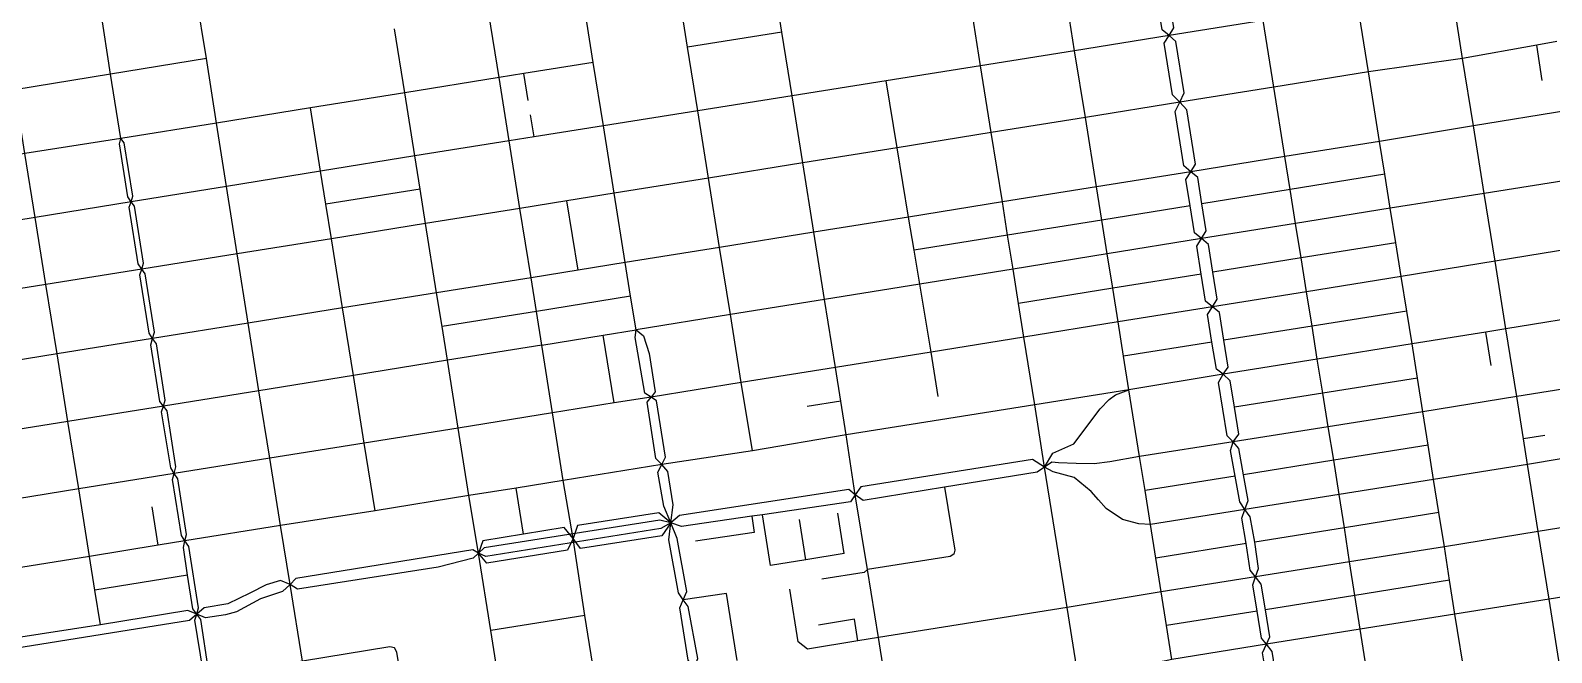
# Model space of a CAD drawing. Extents: x 0 to 264, y 89 to 356.
# Drawn here: x 123.45 to 166.32, y 244.02 to 261.56 of the extents above; entities that cross this region are included whole.
import ezdxf

# ---------------------------------------------------------------- set-up
doc = ezdxf.new("R2010")
doc.units = 0
doc.layers.get('0').update_dxf_attribs({"linetype": 'CONTINUOUS'})

msp = doc.modelspace()

# ---------------------------------------------------------------- linework, layer by layer
at = {"color": 4}
for points in [[(125.711258, 260.322438), (125.435651, 262.111685), (125.147917, 263.909748), (124.844748, 265.802621), (124.533863, 267.741798), (124.22849, 269.65341), (123.924218, 271.551798), (123.618845, 273.456798), (123.314576, 275.359591), (123.023534, 277.175296), (122.703827, 279.174002), (122.399558, 281.075694), (122.094185, 282.977387), (121.786605, 284.890106), (121.482335, 286.792899), (121.175859, 288.700106), (120.866075, 290.628256)], [(153.95553, 254.292145), (153.800088, 255.262284), (153.64795, 256.214784), (153.498019, 257.149645), (153.184931, 259.106458), (152.883966, 260.988308), (152.595131, 262.79519), (152.308498, 264.585537), (152.022968, 266.394627), (151.736338, 268.195998), (151.436476, 270.07454), (151.125589, 272.025841), (150.823524, 273.920921), (150.519254, 275.832536), (150.214982, 277.738637), (149.911813, 279.640329), (149.737631, 280.73394), (149.622978, 281.458238), (149.304375, 283.45474), (149.001206, 285.347613), (148.693629, 287.265841)], [(152.668992, 245.288593), (152.035095, 249.243012), (151.758385, 251.004697), (151.454115, 252.913004), (151.301978, 253.865504), (151.147639, 254.833439), (150.995504, 255.78704), (150.846674, 256.723004), (150.534686, 258.679817), (150.233724, 260.564974), (149.94599, 262.369653), (149.66046, 264.161103), (149.372726, 265.966883), (149.083889, 267.767153), (148.784028, 269.644591), (148.47204, 271.599203), (148.169974, 273.495383), (147.864601, 275.405895), (147.560329, 277.310895), (147.25716, 279.213688), (146.966119, 281.031597), (146.647518, 283.026996), (146.344349, 284.92428), (146.036769, 286.838099)], [(143.804349, 249.711546), (143.486849, 251.631981), (143.181476, 253.548004), (142.878308, 255.443081), (142.563012, 257.39769), (142.263151, 259.293871), (141.97652, 261.086425), (141.689887, 262.883385), (141.413176, 264.682551), (141.113315, 266.47841), (140.814558, 268.352544), (140.500365, 270.314869), (140.197197, 272.217665), (139.892924, 274.122665), (139.588655, 276.027665), (139.43652, 276.981268), (139.284383, 277.93046), (139.132248, 278.886268), (138.994444, 279.750574), (138.827978, 280.798984), (138.675841, 281.744869)], [(140.524617, 253.118056), (140.368074, 254.070556), (140.21704, 255.01534), (139.905051, 256.969949), (139.601883, 258.868333), (139.315252, 260.658681), (139.028619, 262.456744), (138.740885, 264.25591), (138.608593, 265.154393), (138.464174, 266.049565), (138.164313, 267.923699), (137.850121, 269.888231), (137.544748, 271.792127), (137.239375, 273.696024), (136.935103, 275.601024), (136.781867, 276.553524), (136.62973, 277.503819), (136.476492, 278.458524), (136.338688, 279.323933), (136.172222, 280.367935), (136.018984, 281.317127)], [(155.54303, 261.412744), (155.678629, 261.629923), (155.450424, 263.059774), (155.254192, 263.222935), (155.05796, 263.387197), (154.833063, 264.795), (154.967562, 265.012178)], [(147.506312, 243.496042), (147.355278, 244.44303), (147.041085, 246.361258), (146.701535, 248.464697), (146.444671, 250.162438), (146.293637, 251.106119), (146.141502, 252.059722), (145.836129, 253.975746), (145.53296, 255.869722), (145.220972, 257.825435), (144.918907, 259.717204), (144.632274, 261.514167), (144.345643, 263.310026)], [(155.843992, 259.534203), (155.971875, 259.795478), (155.739262, 261.24848), (155.54303, 261.412744), (155.346798, 261.577006), (155.118593, 263.005756), (155.254192, 263.222935)], [(131.123089, 243.782675), (130.776926, 245.937924), (130.499115, 247.600391), (130.198151, 249.497675), (129.894982, 251.402675), (129.591813, 253.31098), (129.282032, 255.258976), (128.979964, 257.160669), (128.696641, 258.944401), (128.416623, 260.765617), (128.127785, 262.544938)], [(166.866093, 241.721129), (166.56072, 243.622822), (166.256451, 245.525617), (165.951075, 247.432822), (165.646806, 249.326798), (165.532153, 250.043377), (165.341433, 251.236206), (165.034956, 253.147822), (164.730687, 255.053925), (164.42421, 256.960026), (164.121042, 258.870537), (163.818976, 260.767822), (163.511397, 262.708099)], [(139.390216, 243.14216), (139.081535, 245.06921), (138.746397, 247.240998), (138.472994, 248.867083), (138.168724, 250.777595), (137.864452, 252.68921), (137.713421, 253.636199), (137.562387, 254.588699), (137.251502, 256.542204), (136.948333, 258.445), (136.663907, 260.23204), (136.377274, 262.031206)], [(163.149799, 247.965296), (162.99546, 248.900157), (162.842222, 249.870296), (162.693395, 250.809565), (162.546769, 251.759861), (162.397942, 252.724488), (162.246908, 253.64171), (162.084853, 254.621772), (161.932716, 255.574272), (161.777274, 256.549923), (161.624035, 257.502423), (161.475208, 258.430669), (161.162117, 260.388585), (160.862256, 262.261615)], [(158.195478, 261.836078), (155.54303, 261.412744), (152.883966, 260.988308), (150.233724, 260.564974), (147.575764, 260.141641), (144.918907, 259.717204), (142.263151, 259.293871), (139.601883, 258.868333), (137.647274, 258.556345), (136.948333, 258.445), (134.289269, 258.020563), (131.632412, 257.596129), (128.979964, 257.160669), (126.293341, 256.724105), (123.590183, 256.28644), (120.936631, 255.855391)], [(125.430139, 244.805731), (125.273593, 245.782482), (125.122562, 246.732778), (124.81829, 248.632266), (124.511813, 250.537266), (124.20644, 252.443369), (123.893351, 254.394671), (123.590183, 256.28644), (123.300242, 258.088915), (123.013611, 259.880365), (122.734697, 261.676224)], [(136.731155, 242.736466), (136.425782, 244.641466), (136.084028, 246.825383), (135.812829, 248.444853), (135.50966, 250.349853), (135.206492, 252.259262), (135.05546, 253.208454), (134.903326, 254.160954), (134.592438, 256.114463), (134.438099, 257.084601), (134.289269, 258.020563), (134.005947, 259.804298), (133.719313, 261.604565)], [(182.636363, 261.840486), (180.082032, 261.431484), (178.891407, 261.240764), (177.411944, 261.003742), (174.75178, 260.578202), (174.146546, 260.481188), (172.098228, 260.153768), (169.432551, 259.724923), (168.818498, 259.625702), (166.779002, 259.298282), (164.121042, 258.870537), (161.475208, 258.430669), (158.808428, 258.002924), (156.157083, 257.576286), (153.498019, 257.149645), (150.846674, 256.723004), (148.203048, 256.298567), (145.53296, 255.869722), (142.878308, 255.443081), (140.21704, 255.01534)], [(144.632274, 261.514167), (141.97652, 261.086425)], [(161.231572, 242.773951), (160.927299, 244.678951), (160.779576, 245.631451), (160.63295, 246.575131), (160.486327, 247.538655), (160.336397, 248.477924), (160.188673, 249.443655), (160.027716, 250.384028), (159.875581, 251.336528), (159.722343, 252.29454), (159.573516, 253.218377), (159.418074, 254.192924), (159.265936, 255.145424), (159.110494, 256.118871), (158.957256, 257.071371), (158.808428, 258.002924), (158.49534, 259.95974), (158.195478, 261.836078)], [(166.470322, 261.244072), (165.904774, 261.141546), (163.818976, 260.767822), (161.162117, 260.388585), (158.49534, 259.95974), (155.843992, 259.534203), (153.184931, 259.106458), (150.534686, 258.679817), (147.877829, 258.253176), (145.220972, 257.825435), (142.563012, 257.39769), (139.905051, 256.969949), (138.576623, 256.756078), (137.251502, 256.542204), (134.592438, 256.114463), (131.937785, 255.687822), (129.282032, 255.258976), (126.589894, 254.827924), (123.893351, 254.394671), (121.238699, 253.969133)], [(156.157083, 257.576286), (156.291579, 257.793465), (156.046839, 259.32474), (155.843992, 259.534203), (155.641144, 259.742562), (155.408534, 261.195563), (155.54303, 261.412744)], [(166.062423, 260.143845), (165.904774, 261.141546)], [(128.416623, 260.765617), (125.711258, 260.322438), (123.013611, 259.880365), (120.354547, 259.446008), (117.716433, 259.020468), (115.460859, 258.65777), (112.74447, 258.220106), (110.089817, 257.792361), (107.429653, 257.363516), (104.777204, 256.935772), (102.110424, 256.505826), (99.46349, 256.079185), (95.985322, 255.519149)], [(139.315252, 260.658681), (137.362847, 260.343385), (136.663907, 260.23204), (134.005947, 259.804298), (131.346883, 259.375453), (128.696641, 258.944401), (126.000095, 258.516659), (123.300242, 258.088915), (120.646692, 257.668889), (117.999756, 257.242248), (115.755208, 256.880651), (113.028897, 256.440782), (110.37204, 256.013037), (107.714079, 255.584192), (105.06053, 255.157551), (102.394853, 254.727606), (99.747917, 254.300965), (96.088951, 253.711162)], [(126.293341, 256.724105), (126.338542, 256.88947), (126.099313, 258.387675), (126.000095, 258.516659), (125.711258, 260.322438)], [(137.483012, 259.584912), (137.362847, 260.343385)], [(148.836944, 252.492978), (148.51724, 254.409002), (148.35849, 255.360399), (148.203048, 256.298567), (147.877829, 258.253176), (147.575764, 260.141641)], [(133.166996, 248.019313), (132.861623, 249.923213), (132.55625, 251.83152), (132.250877, 253.735417), (131.937785, 255.687822), (131.782343, 256.656857), (131.632412, 257.596129), (131.346883, 259.375453)], [(156.458048, 255.691129), (156.593644, 255.908308), (156.471276, 256.670088), (156.353315, 257.413125), (156.157083, 257.576286), (155.960851, 257.740548), (155.716111, 259.271824), (155.843992, 259.534203)], [(137.647274, 258.556345), (137.546952, 259.181425)], [(126.589894, 254.827924), (126.645018, 255.001008), (126.388151, 256.606147), (126.293341, 256.724105), (126.200738, 256.870731), (125.964817, 258.363421), (126.000095, 258.516659)], [(167.081067, 257.38777), (164.42421, 256.960026), (161.777274, 256.549923), (159.110494, 256.118871), (156.458048, 255.691129), (153.800088, 255.262284), (151.147639, 254.833439), (148.51724, 254.409002), (145.836129, 253.975746), (143.181476, 253.548004), (140.524617, 253.118056)], [(156.765625, 253.767387), (156.901224, 253.983465), (156.778853, 254.746345), (156.65428, 255.526867), (156.458048, 255.691129), (156.261813, 255.855391), (156.140548, 256.617171), (156.021484, 257.359105), (156.157083, 257.576286)], [(161.624035, 257.502423), (158.957256, 257.071371), (156.471276, 256.670088)], [(134.438099, 257.084601), (131.782343, 256.656857)], [(126.897474, 252.876623), (126.951492, 253.049704), (126.688012, 254.700044), (126.589894, 254.827924), (126.489576, 254.980062), (126.23822, 256.575278), (126.293341, 256.724105)], [(138.889715, 254.802569), (138.576623, 256.756078)], [(156.140548, 256.617171), (153.64795, 256.214784), (150.995504, 255.78704), (148.35849, 255.360399)], [(156.448125, 254.692328), (156.323549, 255.473951), (156.458048, 255.691129)], [(161.932716, 255.574272), (159.265936, 255.145424), (156.778853, 254.746345)], [(167.383133, 255.48277), (164.730687, 255.053925), (162.084853, 254.621772), (159.418074, 254.192924), (156.765625, 253.767387), (154.107665, 253.339645), (151.454115, 252.913004), (148.836944, 252.492978), (146.141502, 252.059722), (143.486849, 251.631981), (140.946849, 251.224079), (139.903951, 251.05651), (138.168724, 250.777595), (135.50966, 250.349853)], [(140.21704, 255.01534), (138.889715, 254.802569), (137.562387, 254.588699), (134.903326, 254.160954), (132.250877, 253.735417), (129.591813, 253.31098), (126.897474, 252.876623), (124.20644, 252.443369), (121.550687, 252.014522), (118.887215, 251.585676), (116.622822, 251.220772)], [(127.201744, 250.969419), (127.25356, 251.132577), (127.004408, 252.727796), (126.897474, 252.876623), (126.797153, 253.028758), (126.538081, 254.669174), (126.589894, 254.827924)], [(156.448125, 254.692328), (153.95553, 254.292145), (151.301978, 253.865504)], [(157.069894, 251.867899), (157.207701, 252.06303), (157.086433, 252.82481), (156.961857, 253.603125), (156.765625, 253.767387), (156.569393, 253.930548), (156.448125, 254.692328)], [(187.202631, 254.918326), (187.031754, 254.846667), (186.897256, 254.723194), (186.271075, 254.615157), (183.767456, 254.210563), (181.266042, 253.807076), (178.622412, 253.380435), (175.961144, 252.95159), (173.309799, 252.523845), (171.978063, 252.30777), (170.651839, 252.093897), (167.993881, 251.665051), (165.341433, 251.236206), (162.693395, 250.809565), (160.027716, 250.384028), (157.355424, 249.960694)], [(155.625713, 243.827873), (155.473575, 244.780373), (155.32144, 245.736181), (155.17151, 246.686476), (155.021579, 247.632361), (154.86724, 248.588169), (154.715103, 249.543976), (154.414141, 251.424722), (154.262006, 252.377222), (154.107665, 253.339645), (153.95553, 254.292145)], [(140.368074, 254.070556), (137.713421, 253.636199), (135.05546, 253.208454)], [(167.689609, 253.574463), (165.034956, 253.147822), (164.468308, 253.056319), (162.397942, 252.724488), (159.722343, 252.29454), (157.069894, 251.867899), (154.414141, 251.424722), (151.758385, 251.004697), (146.444671, 250.162438), (143.804349, 249.711546), (141.245607, 249.320183), (138.472994, 248.867083), (137.145669, 248.65652), (135.812829, 248.444853), (133.166996, 248.019313), (130.499115, 247.600391), (127.810285, 247.166034), (127.056224, 247.044766), (125.122562, 246.732778), (122.472317, 246.305036), (119.801129, 245.873984), (117.555478, 245.512387)], [(157.355424, 249.960694), (157.508662, 250.181181), (157.387394, 250.941857), (157.269437, 251.68159), (157.069894, 251.867899), (156.87697, 252.010113), (156.754601, 252.771893), (156.631129, 253.550208), (156.765625, 253.767387)], [(162.246908, 253.64171), (159.573516, 253.218377), (157.086433, 252.82481)], [(137.864452, 252.68921), (139.599678, 252.969228)], [(139.599678, 252.969228), (140.524617, 253.118056)], [(139.903951, 251.05651), (139.599678, 252.969228)], [(141.245607, 249.320183), (141.352544, 249.532953), (141.100088, 251.121553), (140.946849, 251.224079), (140.769357, 251.334324), (140.500365, 252.903081), (140.524608, 253.118056), (140.731875, 252.946078), (140.890625, 252.448881), (141.060399, 251.369601), (140.946849, 251.224079)], [(164.621546, 252.110435), (164.468308, 253.056319)], [(137.864452, 252.68921), (135.206492, 252.259262), (132.55625, 251.83152), (129.894982, 251.402675), (127.201744, 250.969419), (124.511813, 250.537266), (121.85716, 250.109522), (119.192588, 249.680676), (116.928194, 249.315772)], [(127.506016, 249.064419), (127.54901, 249.256242), (127.310885, 250.836024), (127.201744, 250.969419), (127.105833, 251.100607), (126.852274, 252.696926), (126.897474, 252.876623)], [(156.754601, 252.771893), (154.262006, 252.377222)], [(149.035381, 251.236206), (148.836944, 252.492978)], [(184.507186, 252.096103), (184.07724, 252.258161), (183.275772, 252.130278), (181.574722, 251.860183), (178.929992, 251.440157), (177.468169, 251.207544), (176.841988, 251.108326), (176.269825, 251.016824), (173.617379, 250.594591), (172.288951, 250.384028), (170.961623, 250.172361), (168.300355, 249.749028), (167.649923, 249.645399), (166.593794, 249.477829), (165.646806, 249.326798), (162.99546, 248.900157), (160.336397, 248.477924), (157.678436, 248.054591)], [(157.678436, 248.054591), (157.774349, 248.303742), (157.640954, 249.034653), (157.506458, 249.772178), (157.355424, 249.960694), (157.177935, 250.128264), (156.937603, 251.629774), (157.069894, 251.867899)], [(162.546769, 251.759861), (159.875581, 251.336528), (157.387394, 250.941857)], [(141.506883, 247.676458), (141.568619, 248.186883), (141.415381, 249.129463), (141.245607, 249.320183), (141.083549, 249.489956), (140.832197, 251.07856), (140.946849, 251.224079)], [(152.035095, 249.243012), (152.265504, 249.64099), (152.857508, 249.906674), (153.602752, 250.891147), (153.858516, 251.151319), (154.036006, 251.286919), (154.414141, 251.424722)], [(127.810285, 247.166034), (127.85769, 247.347935), (127.607438, 248.918897), (127.506016, 249.064419), (127.407899, 249.233092), (127.148827, 250.806258), (127.201744, 250.969419)], [(146.293637, 251.106119), (145.345548, 250.953984)], [(135.50966, 250.349853), (132.861623, 249.923213), (130.198151, 249.497675), (127.506016, 249.064419), (124.81829, 248.632266), (122.160329, 248.204522), (119.496857, 247.775676), (117.210417, 247.410772)], [(157.355424, 249.960694), (154.715103, 249.543976), (153.873951, 249.397353), (153.435183, 249.337822), (152.924756, 249.349957), (152.43197, 249.367596), (152.24125, 249.386336), (152.035095, 249.24302), (151.826736, 249.105208), (149.219488, 248.685183), (146.920921, 248.309254), (146.701535, 248.464697)], [(182.491944, 250.079758), (179.226546, 249.563819), (177.911345, 249.352153), (176.569686, 249.137178), (173.91724, 248.711641), (171.264792, 248.285), (171.066353, 248.236494), (168.807474, 247.87269), (168.602423, 247.858353), (168.040183, 247.76796), (165.951075, 247.432822), (163.309653, 246.997361), (160.63295, 246.575131), (157.977197, 246.155106), (155.32144, 245.736181), (152.668992, 245.288593), (147.355278, 244.44303)], [(157.977197, 246.155106), (158.063187, 246.392127), (157.961762, 247.134064), (157.830574, 247.850643), (157.678436, 248.054591), (157.54284, 248.266258), (157.408341, 248.997171), (157.277153, 249.718161), (157.355424, 249.960694)], [(166.135183, 250.142595), (165.532153, 250.043377)], [(162.842222, 249.870296), (160.188673, 249.443655), (157.640954, 249.034653)], [(141.855252, 245.509079), (141.955574, 245.742796), (141.684375, 247.234383), (141.506883, 247.676458), (141.308447, 248.147197), (141.133158, 249.105208), (141.245607, 249.320183)], [(152.035095, 249.243012), (151.693341, 249.46019), (146.854774, 248.690694), (146.701535, 248.464697), (146.56704, 248.269565), (144.088776, 247.907968), (143.782299, 247.863871), (141.806744, 247.575036), (141.506883, 247.676458)], [(155.021579, 247.632361), (154.69526, 247.645597), (154.235548, 247.772374), (153.771422, 248.081055), (153.559756, 248.322488), (153.349192, 248.56392), (152.869635, 248.953079), (152.276528, 249.118445), (152.035095, 249.243017)], [(128.139912, 245.102284), (128.188421, 245.285285), (127.915018, 247.012796), (127.810285, 247.166034), (127.70776, 247.320373), (127.456407, 248.897953), (127.506016, 249.064419)], [(137.355131, 247.357855), (137.145669, 248.65652)], [(149.219488, 248.685183), (149.503915, 246.903655), (149.47747, 246.790106), (149.379353, 246.730574), (147.0411, 246.361258)], [(157.408341, 248.997171), (154.86724, 248.588169)], [(146.701535, 248.464697), (146.518534, 248.613524), (141.751623, 247.880409), (141.506883, 247.676458), (141.22466, 247.517708), (136.286875, 246.731674), (136.084028, 246.825383)], [(127.056224, 247.044766), (126.88204, 248.132865)], [(141.506883, 247.676458), (141.166232, 247.963092), (138.872076, 247.602595), (138.746397, 247.240998), (138.495044, 247.550782), (137.355131, 247.357855), (136.203089, 247.17375), (136.084028, 246.825383), (135.928585, 246.677657), (134.944115, 246.429609), (130.983081, 245.812248), (130.776926, 245.937924)], [(143.782299, 247.863871), (143.849547, 247.404159), (142.194799, 247.162726)], [(144.314774, 246.479218), (144.088776, 247.907968)], [(146.389547, 246.813256), (146.209853, 247.948758)], [(157.678436, 248.054591), (155.021579, 247.632361)], [(158.285877, 244.254514), (158.386199, 244.462873), (158.261623, 245.229064), (158.144766, 245.951155), (157.977197, 246.155106), (157.831674, 246.341415), (157.713714, 247.094375), (157.59796, 247.813161), (157.678436, 248.054591)], [(163.149799, 247.965296), (160.486327, 247.538655), (157.961762, 247.134064)], [(165.594992, 233.218081), (165.418603, 233.686615), (165.129766, 235.597127), (164.825494, 237.491103), (164.535556, 239.301294), (164.215851, 241.298897), (163.903863, 243.201692), (163.597387, 245.106692), (163.451867, 246.060296), (163.309653, 246.997361), (163.149799, 247.965296)], [(141.506883, 247.676458), (141.19269, 247.756937), (136.241674, 246.968699), (136.084028, 246.825383)], [(141.506883, 247.676458), (141.252222, 247.310453), (138.96027, 246.95106), (138.746397, 247.240998), (138.592058, 246.903655), (136.321049, 246.542058), (136.084028, 246.825383)], [(142.163933, 243.591952), (142.262047, 243.853231), (141.99526, 245.321667), (141.855252, 245.509079), (141.720756, 245.705314), (141.449558, 247.196901), (141.506883, 247.676458)], [(145.303655, 246.639072), (145.125062, 247.774576)], [(128.435365, 243.348315), (128.46954, 243.526911), (128.258976, 244.956762), (128.139912, 245.102284), (128.036283, 245.253315), (127.884149, 246.201407), (127.765088, 246.986338), (127.810285, 247.166034)], [(157.713714, 247.094375), (155.17151, 246.686476)], [(136.084028, 246.825383), (135.927482, 246.912474), (130.932369, 246.111008), (130.776926, 245.937924), (130.561952, 245.742796), (129.939079, 245.53223), (129.261085, 245.170633), (128.950201, 245.084645), (128.390165, 245.003063), (128.139912, 245.102284)], [(146.389547, 246.813256), (145.303655, 246.639072), (144.314774, 246.479218)], [(127.884149, 246.201407), (125.273593, 245.782482)], [(147.041085, 246.361258), (146.947379, 246.276371), (145.761162, 246.088958)], [(158.574715, 242.34731), (158.68606, 242.575512), (158.450139, 244.050563), (158.285877, 244.254514), (158.150278, 244.424287), (158.027909, 245.190478), (157.909949, 245.9258), (157.977197, 246.155106)], [(130.776926, 245.937924), (130.503524, 246.050373), (130.097829, 245.934619), (129.641422, 245.69098), (129.017449, 245.391119), (128.347171, 245.278673), (128.139912, 245.102284), (127.940373, 244.925895), (123.019123, 244.138758), (122.788714, 244.236875)], [(168.906692, 245.950051), (166.256451, 245.525617), (163.597387, 245.106692), (160.927299, 244.678951), (158.285877, 244.254514), (155.625713, 243.827873), (155.409635, 243.77606), (152.969956, 243.402335), (147.658447, 242.543542), (145.00269, 242.1158), (142.469306, 241.70349), (139.691181, 241.25921), (137.035424, 240.831466), (134.381875, 240.402621), (131.726119, 239.979287), (129.033984, 239.542726), (126.348465, 239.101754), (125.445574, 238.938593)], [(143.070131, 245.687675), (141.855252, 245.509079)], [(143.371093, 243.801415), (143.070131, 245.687675)], [(145.355468, 244.117814), (145.091988, 244.322865), (144.857171, 245.811147)], [(163.451867, 246.060296), (160.779576, 245.631451), (158.261623, 245.229064)], [(142.469306, 241.70349), (142.569627, 241.925077), (142.33591, 243.384697), (142.163933, 243.591952), (141.989748, 243.809133), (141.757135, 245.284185), (141.855252, 245.509079)], [(156.074401, 223.849627), (156.004949, 224.34572), (155.871553, 225.300424), (155.717215, 226.252924), (155.563976, 227.204324), (155.409635, 228.16454), (155.255296, 229.11704), (155.103158, 230.062924), (154.949923, 231.015424), (154.795581, 231.971232), (154.641242, 232.923732), (154.492412, 233.875131), (154.188143, 235.780131), (154.036006, 236.732631), (153.886075, 237.673004), (153.579601, 239.590131), (153.427464, 240.542631), (153.277533, 241.478593), (152.969956, 243.402335), (152.668992, 245.288593)], [(128.139912, 245.102284), (127.894072, 245.20591), (125.430139, 244.805731), (122.93644, 244.414367), (122.788714, 244.236875), (122.625556, 244.080329), (120.142881, 243.591952), (119.299522, 243.457456), (118.072518, 243.264532), (117.899437, 243.425486)], [(128.731919, 241.447726), (128.791451, 241.605373), (128.552222, 243.175234), (128.435365, 243.348315), (128.318506, 243.500453), (128.083688, 244.932508), (128.139912, 245.102284)], [(139.081535, 245.06921), (136.425782, 244.641466)], [(146.776502, 244.34822), (146.679488, 244.958966), (145.66856, 244.795808)], [(158.027909, 245.190478), (155.473575, 244.780373)], [(147.355278, 244.44303), (146.776502, 244.34822), (145.355468, 244.117814)], [(133.714905, 244.158603), (133.583714, 244.182846), (131.123089, 243.782667), (129.800172, 243.568801), (128.435365, 243.348315), (125.745435, 242.916162), (124.601111, 242.906242), (124.488662, 242.710008), (124.127065, 242.609689), (123.53947, 242.47409), (122.695008, 242.339591), (121.649905, 242.253603), (121.111919, 242.165409), (120.416283, 241.969174), (119.855147, 241.688056), (119.312752, 241.35402), (118.768151, 241.119203), (118.281978, 241.039828), (115.15769, 240.526093)], [(135.596754, 232.782621), (135.292482, 234.687621), (134.988213, 236.592621), (134.831667, 237.59473), (134.691659, 238.498724), (134.381875, 240.402621), (134.062171, 242.305417), (133.78546, 244.036232), (133.714905, 244.158603)], [(158.895519, 240.446718), (158.993637, 240.672716), (158.875676, 241.425676), (158.758819, 242.173125), (158.574715, 242.34731), (158.413758, 242.536926), (158.296901, 243.279967), (158.181144, 244.014185), (158.285877, 244.254514)]]:
    msp.add_lwpolyline(points, dxfattribs=at)

doc.saveas('drawing.dxf')
